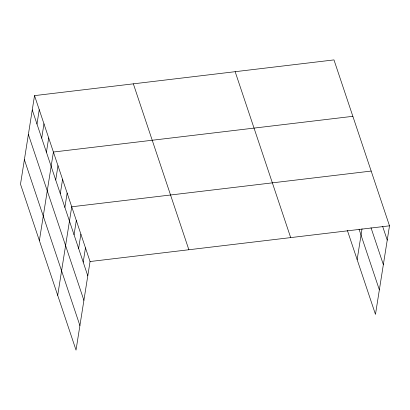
<?xml version="1.0" encoding="UTF-8"?>
<svg xmlns="http://www.w3.org/2000/svg" width="410" height="410" viewBox="0 0 410 410"><rect width="100%" height="100%" fill="white"/><g stroke="black" fill="none" stroke-linecap="round" stroke-linejoin="round"><path stroke-width="0.61" d="M34.527 95.622L20.5 184.182L76.024 350.094L90.051 261.534L34.527 95.622L333.976 59.906L389.5 225.818L375.473 314.378L347.393 230.466M36.982 124.02L39.247 109.726M41.702 138.124L43.967 123.83M46.422 152.223L48.687 137.934M39.38 240.593L53.402 152.033L352.851 116.317M55.724 180.016L57.984 165.722M60.301 193.704L62.566 179.411M64.882 207.388L67.148 193.1M57.702 295.343L71.73 206.784L371.178 171.067M74.046 234.766L76.311 220.472M78.628 248.455L80.888 234.161M83.21 262.139L85.47 247.85M357.151 259.622L362.03 228.806M90.051 261.534L389.5 225.818M382.653 226.422L387.235 240.111M371.004 227.719L383.355 264.619M359.042 229.164L379.358 289.87M235.155 71.694L290.68 237.605M133.342 83.835L188.872 249.751M32.262 109.916L87.786 275.827M28.382 134.424L83.906 300.335M24.38 159.674L79.909 325.586"/></g></svg>
